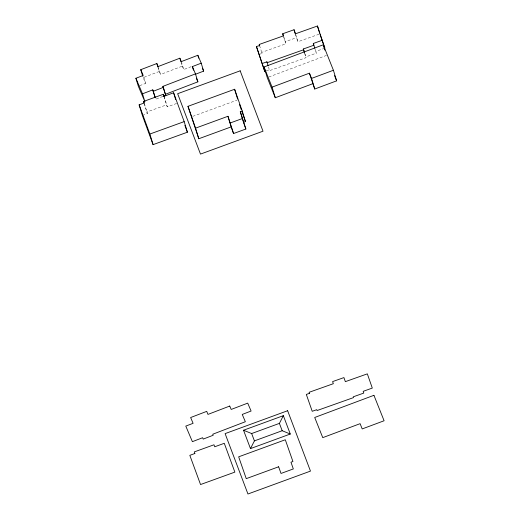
<?xml version="1.0" encoding="UTF-8"?>
<svg xmlns="http://www.w3.org/2000/svg" width="520" height="520" viewBox="0 0 520 520"><rect width="100%" height="100%" fill="white"/><g stroke="black" fill="none" stroke-linecap="round" stroke-linejoin="round"><path stroke-width="0.39" stroke-dasharray="2.6 1.95" d="M158.151 67.853L160.517 74.496L182.273 66.15L181.175 62.536M162.883 96.441L155.753 99.184L155.174 97.812M159.25 71.468L143.175 77.623L145.633 83.408L139.055 85.917M182.273 66.15L183.736 69.543L191.99 66.385M268.769 77.005L326.463 55.406M142.363 115.44L147.401 113.594L144.183 102.999M192.706 116.37L237.081 100.12M163.982 96.558L167.264 106.867L176.819 103.395M147.401 113.594L146.828 112.002L166.511 104.877M258.863 54.535L262.022 53.404L259.688 45.89M324.838 48.172L315.705 51.434L316.303 53.177L305.799 56.914L306.059 57.688L269.607 70.623L269.321 69.778L266.279 70.85M295.588 34.794L297.882 41.75L319.111 34.216M262.022 53.404L261.664 52.39L285.87 43.797L285.136 41.698L296.465 37.687M314.828 48.542L316.303 53.177M304.746 53.359L306.059 57.688M304.7 53.3L305.799 56.914M295.464 33.806L297.882 41.75M283.459 35.854L285.87 43.797M283.816 37.362L285.136 41.698M268.444 66.885L269.607 70.623M181.317 61.6L183.736 69.543M158.1 66.553L160.517 74.496M164.047 96.278L167.264 106.867M143.656 76.908L145.633 83.408M144.3 103.681L146.828 112.002"/><path stroke-width="0.78" d="M250.478 448.604L254.423 440.888L282.178 430.723L290.29 434.025L283.348 415.668L243.529 430.241L250.478 448.604L290.29 434.025M243.529 430.241L251.648 433.543L279.403 423.384L283.348 415.668M195.526 74.243L203.632 71.123L201.214 63.18L197.841 55.276L181.317 61.6L179.855 58.208L158.1 66.553L156.839 63.525L140.764 69.68L142.74 76.18M193.472 70.194L192.374 66.58L201.214 63.18M140.764 69.68L143.221 75.465L135.909 78.254L138.32 86.197L144.924 101.758L142.513 93.815L152.763 89.869L155.311 97.741M163.599 96.161L165.737 95.335L162.883 86.385L195.468 73.879L192.374 66.58M153.341 91.241L163.326 87.392L162.883 86.385M165.295 94.328L197.88 81.829L195.468 73.879M275.294 97.741L267.248 77.571L264.03 66.983L323.245 44.811L333.411 70.258L336.629 80.847L314.743 89.024L309.419 73.177L272.077 87.145L275.294 97.741L312.637 83.766M314.743 89.024L311.526 78.429L333.411 70.258M198.79 138.743L195.572 128.148L227.955 116.285L233.552 133.542L245.863 129.025L240.292 111.709L242.242 111.007L234.618 89.258L187.98 106.327L198.79 138.743L231.172 126.88L227.955 116.285M230.334 122.948L242.645 118.437M139.145 104.845L144.183 102.999L143.611 101.413L163.293 94.289L164.047 96.278L173.602 92.801L184.178 121.622L187.395 132.21L153.082 144.638L142.363 115.44L139.145 104.845L149.864 134.043L153.082 144.638M149.864 134.043L184.178 121.622M256.451 46.592L264.758 71.389L256.451 46.592L259.61 45.461L259.252 44.447L283.459 35.854L282.724 33.755L294.047 29.744L295.464 33.806L317.46 26L324.838 48.172L320.132 34.691M314.769 48.12L313.287 43.485L322.419 40.229M245.863 129.025L243.51 122.298L245.459 121.602L242.242 111.007M304.48 52.579L303.381 48.971L313.892 45.234L313.287 43.485M262.346 63.447L266.903 61.834L267.195 62.68L303.647 49.745L303.381 48.971M202.404 68.25L203.632 71.123M196.333 78.175L197.88 81.829M135.909 78.254L142.513 93.815M309.419 73.177L311.526 78.429M334.536 75.608L336.629 80.847M264.03 66.983L272.077 87.145M279.403 423.384L282.178 430.723M251.648 433.543L254.423 440.888M184.886 125.385L187.395 132.21M231.172 126.88L233.552 133.542M239.415 104.351L241.254 109.597M242.041 111.852L245.459 121.602M187.98 106.327L195.572 128.148M323.245 44.811L324.857 50.109M317.46 26L319.651 33.221M303.647 49.745L304.304 51.916M294.047 29.744L295.367 34.073M282.724 33.755L283.381 35.919M266.903 61.834L268.073 65.572M259.252 44.447L259.688 45.89M234.618 89.258L237.608 99.093M240.292 111.709L243.51 122.298M197.841 55.276L198.718 58.169M179.855 58.208L180.953 61.815M173.602 92.801L175.675 99.612M156.839 63.525L157.93 67.132M163.326 87.392L165.737 95.335M163.293 94.289L163.982 96.558M152.763 89.869L155.174 97.812M143.611 101.413L144.073 102.921M229.736 406.055L207.981 414.401L206.713 411.372L190.639 417.534L193.096 423.319L185.783 426.101L192.387 441.662L202.638 437.723L203.216 439.094L213.2 435.247L212.758 434.232L245.343 421.733L242.255 414.434L251.095 411.034L247.715 403.13L231.198 409.448L229.736 406.055M373.925 395.31L314.711 417.482L322.757 437.645L360.1 423.67L362.206 428.928L384.091 420.758L373.925 395.31M278.636 466.785L246.253 478.647L238.661 456.826L285.298 439.757L292.923 461.507L290.972 462.209L293.325 468.936L281.014 473.447L278.636 466.785M240.175 70.818L177.645 93.71L200.486 154.095L263.01 131.203L240.175 70.818M287.638 410.722L225.108 433.615L247.949 494L310.472 471.107L287.638 410.722M194.864 453.499L189.826 455.344L200.544 484.543L234.858 472.115L224.283 443.3L214.728 446.778L213.974 444.788L194.292 451.906L194.864 453.499M309.485 393.309L306.325 394.44L312.221 411.3L316.784 409.682L317.07 410.534L353.522 397.599L353.262 396.819L363.766 393.081L363.168 391.339L372.3 388.076L367.334 373.854L345.345 381.654L343.928 377.591L332.599 381.602L333.333 383.708L309.127 392.294L309.485 393.309"/></g></svg>
